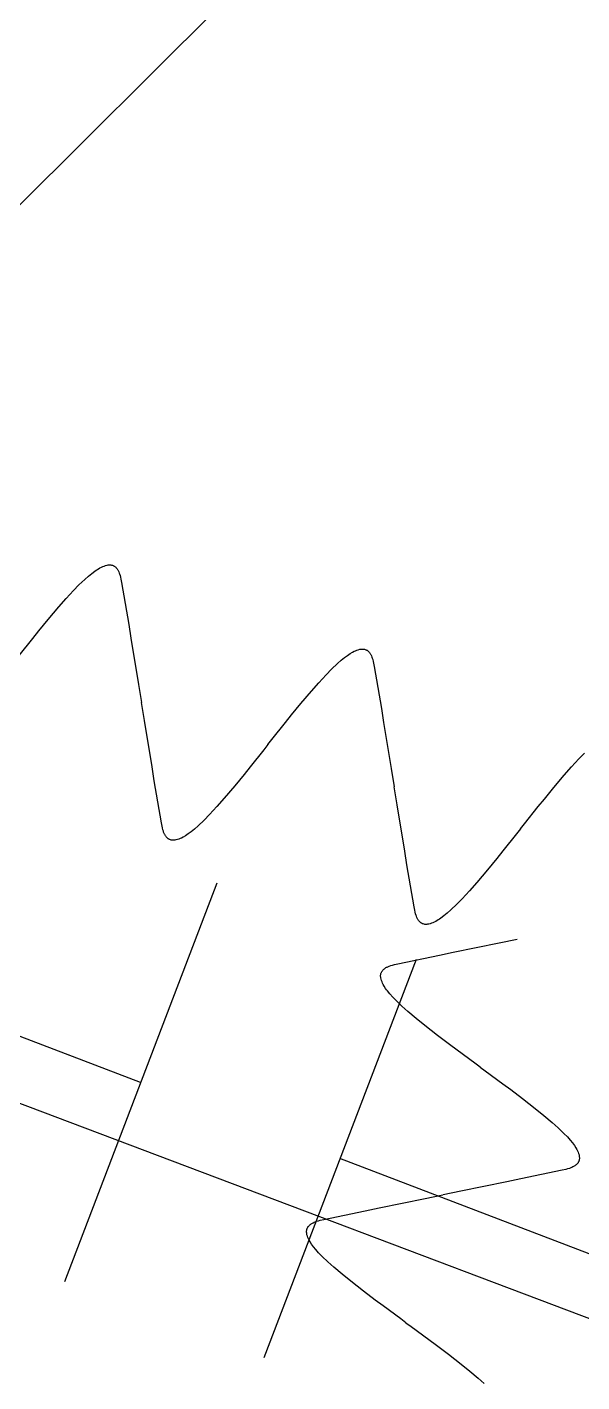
# Model space of a CAD drawing. Extents: x 10098 to 11902, y 8648 to 10202.
# Drawn here: x 11271.365 to 11272.664, y 9096.418 to 9099.593 of the extents above; entities that cross this region are included whole.
import ezdxf

# ---------------------------------------------------------------- set-up
doc = ezdxf.new("R2010")
doc.units = 0
doc.layers.add('49_Проекты', color=7, linetype='Continuous')

msp = doc.modelspace()

# ---------------------------------------------------------------- linework, layer by layer
at = {"layer": '49_Проекты', "color": 8, "linetype": 'Continuous', "lineweight": 30}
for p, q in [((11271.5264, 9098.3201), (11271.5295, 9098.3221)), ((11271.5295, 9098.3221), (11271.5352, 9098.3255)), ((11271.5352, 9098.3255), (11271.539, 9098.3274)), ((11271.539, 9098.3274), (11271.5419, 9098.3288)), ((11271.5419, 9098.3288), (11271.5451, 9098.3301)), ((11271.5451, 9098.3301), (11271.5482, 9098.3312)), ((11271.5482, 9098.3312), (11271.552, 9098.3321)), ((11271.552, 9098.3321), (11271.5545, 9098.3325)), ((11271.5545, 9098.3325), (11271.5561, 9098.3327)), ((11271.5561, 9098.3327), (11271.5577, 9098.3327)), ((11271.5577, 9098.3327), (11271.5594, 9098.3326)), ((11271.5594, 9098.3326), (11271.5607, 9098.3326)), ((11271.5607, 9098.3326), (11271.5628, 9098.3322)), ((11271.5628, 9098.3322), (11271.5646, 9098.3317)), ((11271.5646, 9098.3317), (11271.5664, 9098.3311)), ((11271.5664, 9098.3311), (11271.5671, 9098.3308)), ((11271.5671, 9098.3308), (11271.5682, 9098.3302)), ((11271.5682, 9098.3302), (11271.5691, 9098.3296)), ((11271.5691, 9098.3296), (11271.5701, 9098.329)), ((11271.5701, 9098.329), (11271.5711, 9098.3282)), ((11271.5711, 9098.3282), (11271.5723, 9098.3273)), ((11271.5723, 9098.3273), (11271.5735, 9098.3261)), ((11271.5735, 9098.3261), (11271.5749, 9098.3244)), ((11271.5749, 9098.3244), (11271.5758, 9098.3232)), ((11271.5758, 9098.3232), (11271.5765, 9098.3223)), ((11271.5765, 9098.3223), (11271.5773, 9098.321)), ((11271.5773, 9098.321), (11271.5782, 9098.3195)), ((11271.4862, 9098.2857), (11271.5, 9098.2987)), ((11271.5, 9098.2987), (11271.5087, 9098.3065)), ((11271.5087, 9098.3065), (11271.5164, 9098.3127)), ((11271.5164, 9098.3127), (11271.5234, 9098.3179)), ((11271.5234, 9098.3179), (11271.5264, 9098.3201)), ((11271.5782, 9098.3195), (11271.5789, 9098.3181)), ((11271.5789, 9098.3181), (11271.5795, 9098.3168)), ((11271.5795, 9098.3168), (11271.5807, 9098.3137)), ((11271.5807, 9098.3137), (11271.5815, 9098.3116)), ((11271.5815, 9098.3116), (11271.5825, 9098.3082)), ((11271.5825, 9098.3082), (11271.5837, 9098.3037)), ((11271.5837, 9098.3037), (11271.5845, 9098.2995)), ((11271.5845, 9098.2995), (11271.5859, 9098.2915)), ((11271.5859, 9098.2915), (11271.6028, 9098.1933)), ((11271.4561, 9098.2537), (11271.4732, 9098.2724)), ((11271.4732, 9098.2724), (11271.4862, 9098.2857)), ((11271.4143, 9098.205), (11271.4389, 9098.2341)), ((11271.4389, 9098.2341), (11271.4561, 9098.2537)), ((11271.3925, 9098.1783), (11271.4143, 9098.205)), ((11271.3781, 9098.1605), (11271.3925, 9098.1783)), ((11271.6028, 9098.1933), (11271.6079, 9098.1608)), ((11271.3462, 9098.1205), (11271.3781, 9098.1605)), ((11271.6079, 9098.1608), (11271.6258, 9098.0524)), ((11272.131, 9098.1302), (11272.1339, 9098.1316)), ((11272.1339, 9098.1316), (11272.1371, 9098.1329)), ((11272.1371, 9098.1329), (11272.1402, 9098.134)), ((11272.1402, 9098.134), (11272.144, 9098.1349)), ((11272.144, 9098.1349), (11272.1465, 9098.1353)), ((11272.1465, 9098.1353), (11272.1481, 9098.1355)), ((11272.1481, 9098.1355), (11272.1497, 9098.1355)), ((11272.1497, 9098.1355), (11272.1514, 9098.1354)), ((11272.1514, 9098.1354), (11272.1528, 9098.1354)), ((11272.1528, 9098.1354), (11272.1548, 9098.135)), ((11272.1548, 9098.135), (11272.1566, 9098.1346)), ((11272.1566, 9098.1346), (11272.1585, 9098.1339)), ((11272.1585, 9098.1339), (11272.1592, 9098.1336)), ((11272.1592, 9098.1336), (11272.1602, 9098.133)), ((11272.1602, 9098.133), (11272.1611, 9098.1325)), ((11272.1611, 9098.1325), (11272.1621, 9098.1318)), ((11272.1621, 9098.1318), (11272.1631, 9098.131)), ((11272.1631, 9098.131), (11272.1643, 9098.1301)), ((11272.0782, 9098.0885), (11272.092, 9098.1016)), ((11272.092, 9098.1016), (11272.1007, 9098.1093)), ((11272.1007, 9098.1093), (11272.1084, 9098.1155)), ((11272.1084, 9098.1155), (11272.1154, 9098.1207)), ((11272.1154, 9098.1207), (11272.1184, 9098.1229)), ((11272.1184, 9098.1229), (11272.1216, 9098.1249)), ((11272.1216, 9098.1249), (11272.1272, 9098.1283)), ((11272.1272, 9098.1283), (11272.131, 9098.1302)), ((11272.1643, 9098.1301), (11272.1655, 9098.1289)), ((11272.1655, 9098.1289), (11272.1669, 9098.1272)), ((11272.1669, 9098.1272), (11272.1678, 9098.1261)), ((11272.1678, 9098.1261), (11272.1685, 9098.1251)), ((11272.1685, 9098.1251), (11272.1693, 9098.1238)), ((11272.1693, 9098.1238), (11272.1702, 9098.1223)), ((11272.1702, 9098.1223), (11272.1709, 9098.1209)), ((11272.1709, 9098.1209), (11272.1715, 9098.1196)), ((11272.1715, 9098.1196), (11272.1727, 9098.1166)), ((11272.1727, 9098.1166), (11272.1735, 9098.1144)), ((11272.1735, 9098.1144), (11272.1746, 9098.111)), ((11272.1746, 9098.111), (11272.1757, 9098.1065)), ((11272.1757, 9098.1065), (11272.1765, 9098.1024)), ((11272.1765, 9098.1024), (11272.1779, 9098.0943)), ((11272.0481, 9098.0565), (11272.0653, 9098.0752)), ((11272.0653, 9098.0752), (11272.0782, 9098.0885)), ((11272.1779, 9098.0943), (11272.1948, 9097.9961)), ((11271.6258, 9098.0524), (11271.6327, 9098.01)), ((11272.0063, 9098.0078), (11272.031, 9098.0369)), ((11272.031, 9098.0369), (11272.0481, 9098.0565)), ((11271.6397, 9097.9676), (11271.6327, 9098.01)), ((11271.9845, 9097.9811), (11272.0063, 9098.0078)), ((11271.9702, 9097.9633), (11271.9845, 9097.9811)), ((11272.1948, 9097.9961), (11272.2, 9097.9636)), ((11271.6575, 9097.8592), (11271.6397, 9097.9676)), ((11271.9382, 9097.9233), (11271.9702, 9097.9633)), ((11272.2, 9097.9636), (11272.2178, 9097.8552)), ((11271.9287, 9097.9114), (11271.9192, 9097.8995)), ((11271.9287, 9097.9114), (11271.9382, 9097.9233)), ((11271.9192, 9097.8995), (11271.8873, 9097.8595)), ((11272.6402, 9097.8594), (11272.6573, 9097.878)), ((11272.6573, 9097.878), (11272.6703, 9097.8913)), ((11271.6627, 9097.8266), (11271.6575, 9097.8592)), ((11271.8873, 9097.8595), (11271.873, 9097.8417)), ((11272.2178, 9097.8552), (11272.2247, 9097.8128)), ((11272.623, 9097.8398), (11272.6402, 9097.8594)), ((11271.6795, 9097.7285), (11271.6627, 9097.8266)), ((11271.8511, 9097.815), (11271.8265, 9097.7858)), ((11271.873, 9097.8417), (11271.8511, 9097.815)), ((11272.5983, 9097.8106), (11272.623, 9097.8398)), ((11271.8265, 9097.7858), (11271.8093, 9097.7662)), ((11272.2317, 9097.7704), (11272.2248, 9097.8128)), ((11272.5622, 9097.7661), (11272.5765, 9097.7839)), ((11272.5765, 9097.7839), (11272.5983, 9097.8106)), ((11271.6307, 9097.1196), (11269.933, 9097.7685)), ((11271.8093, 9097.7662), (11271.7922, 9097.7475)), ((11272.2495, 9097.662), (11272.2317, 9097.7704)), ((11272.5302, 9097.7261), (11272.5622, 9097.7661)), ((11271.681, 9097.7204), (11271.6795, 9097.7285)), ((11271.6818, 9097.7162), (11271.681, 9097.7204)), ((11271.7654, 9097.7212), (11271.7567, 9097.7135)), ((11271.7792, 9097.7343), (11271.7654, 9097.7212)), ((11271.7922, 9097.7475), (11271.7792, 9097.7343)), ((11272.5208, 9097.7142), (11272.5302, 9097.7261)), ((11271.6829, 9097.7118), (11271.6818, 9097.7162)), ((11271.684, 9097.7084), (11271.6829, 9097.7118)), ((11271.6847, 9097.7062), (11271.684, 9097.7084)), ((11271.686, 9097.7032), (11271.6847, 9097.7062)), ((11271.6866, 9097.7019), (11271.686, 9097.7032)), ((11271.6873, 9097.7005), (11271.6866, 9097.7019)), ((11271.6882, 9097.6989), (11271.6873, 9097.7005)), ((11271.689, 9097.6977), (11271.6882, 9097.6989)), ((11271.6896, 9097.6967), (11271.689, 9097.6977)), ((11271.6906, 9097.6955), (11271.6896, 9097.6967)), ((11271.692, 9097.6939), (11271.6906, 9097.6955)), ((11271.6932, 9097.6927), (11271.692, 9097.6939)), ((11271.6943, 9097.6917), (11271.6932, 9097.6927)), ((11271.6953, 9097.691), (11271.6943, 9097.6917)), ((11271.6963, 9097.6903), (11271.6953, 9097.691)), ((11271.6972, 9097.6897), (11271.6963, 9097.6903)), ((11271.6983, 9097.6892), (11271.6972, 9097.6897)), ((11271.699, 9097.6889), (11271.6983, 9097.6892)), ((11271.7009, 9097.6882), (11271.699, 9097.6889)), ((11271.7026, 9097.6878), (11271.7009, 9097.6882)), ((11271.7047, 9097.6874), (11271.7026, 9097.6878)), ((11271.7061, 9097.6873), (11271.7047, 9097.6874)), ((11271.7078, 9097.6873), (11271.7061, 9097.6873)), ((11271.7094, 9097.6873), (11271.7078, 9097.6873)), ((11271.711, 9097.6875), (11271.7094, 9097.6873)), ((11271.7135, 9097.6879), (11271.711, 9097.6875)), ((11271.7172, 9097.6888), (11271.7135, 9097.6879)), ((11271.7204, 9097.6899), (11271.7172, 9097.6888)), ((11271.7236, 9097.6912), (11271.7204, 9097.6899)), ((11271.7265, 9097.6925), (11271.7236, 9097.6912)), ((11271.7302, 9097.6944), (11271.7265, 9097.6925)), ((11271.7359, 9097.6978), (11271.7302, 9097.6944)), ((11271.739, 9097.6999), (11271.7359, 9097.6978)), ((11271.7421, 9097.702), (11271.739, 9097.6999)), ((11271.7491, 9097.7072), (11271.7421, 9097.702)), ((11271.7567, 9097.7135), (11271.7491, 9097.7072)), ((11272.5113, 9097.7023), (11272.4793, 9097.6623)), ((11272.5208, 9097.7142), (11272.5113, 9097.7023)), ((11272.2547, 9097.6294), (11272.2495, 9097.662)), ((11272.4793, 9097.6623), (11272.465, 9097.6445)), ((11272.2716, 9097.5313), (11272.2547, 9097.6294)), ((11272.465, 9097.6445), (11272.4432, 9097.6178)), ((11272.4432, 9097.6178), (11272.4185, 9097.5886)), ((11271.8092, 9097.5866), (11271.4522, 9096.6525)), ((11272.4013, 9097.569), (11272.3842, 9097.5503)), ((11272.4185, 9097.5886), (11272.4013, 9097.569)), ((11272.273, 9097.5232), (11272.2716, 9097.5313)), ((11272.3712, 9097.5371), (11272.3574, 9097.524)), ((11272.3842, 9097.5503), (11272.3712, 9097.5371)), ((11272.2738, 9097.5191), (11272.273, 9097.5232)), ((11272.2749, 9097.5146), (11272.2738, 9097.5191)), ((11272.276, 9097.5112), (11272.2749, 9097.5146)), ((11272.2767, 9097.509), (11272.276, 9097.5112)), ((11272.278, 9097.506), (11272.2767, 9097.509)), ((11272.2786, 9097.5047), (11272.278, 9097.506)), ((11272.2793, 9097.5033), (11272.2786, 9097.5047)), ((11272.2802, 9097.5018), (11272.2793, 9097.5033)), ((11272.281, 9097.5005), (11272.2802, 9097.5018)), ((11272.2817, 9097.4995), (11272.281, 9097.5005)), ((11272.2826, 9097.4983), (11272.2817, 9097.4995)), ((11272.284, 9097.4967), (11272.2826, 9097.4983)), ((11272.2852, 9097.4955), (11272.284, 9097.4967)), ((11272.2864, 9097.4945), (11272.2852, 9097.4955)), ((11272.3185, 9097.4953), (11272.3156, 9097.494)), ((11272.3222, 9097.4972), (11272.3185, 9097.4953)), ((11272.3279, 9097.5006), (11272.3222, 9097.4972)), ((11272.3311, 9097.5027), (11272.3279, 9097.5006)), ((11272.3341, 9097.5048), (11272.3311, 9097.5027)), ((11272.3411, 9097.51), (11272.3341, 9097.5048)), ((11272.3487, 9097.5163), (11272.3411, 9097.51)), ((11272.3574, 9097.524), (11272.3487, 9097.5163)), ((11272.2874, 9097.4938), (11272.2864, 9097.4945)), ((11272.2883, 9097.4931), (11272.2874, 9097.4938)), ((11272.2892, 9097.4926), (11272.2883, 9097.4931)), ((11272.2903, 9097.492), (11272.2892, 9097.4926)), ((11272.291, 9097.4917), (11272.2903, 9097.492)), ((11272.2929, 9097.491), (11272.291, 9097.4917)), ((11272.2947, 9097.4906), (11272.2929, 9097.491)), ((11272.2967, 9097.4902), (11272.2947, 9097.4906)), ((11272.2981, 9097.4901), (11272.2967, 9097.4902)), ((11272.2998, 9097.4901), (11272.2981, 9097.4901)), ((11272.3014, 9097.4901), (11272.2998, 9097.4901)), ((11272.303, 9097.4903), (11272.3014, 9097.4901)), ((11272.3055, 9097.4907), (11272.303, 9097.4903)), ((11272.3093, 9097.4916), (11272.3055, 9097.4907)), ((11272.3124, 9097.4927), (11272.3093, 9097.4916)), ((11272.3156, 9097.494), (11272.3124, 9097.4927)), ((11272.3628, 9097.4248), (11272.4704, 9097.4469)), ((11272.4704, 9097.4469), (11272.5125, 9097.4555)), ((11272.2763, 9097.4081), (11271.9192, 9096.474)), ((11272.2331, 9097.3975), (11272.3305, 9097.4183)), ((11272.3305, 9097.4183), (11272.3628, 9097.4248)), ((11272.193, 9097.3708), (11272.1933, 9097.3728)), ((11272.193, 9097.3694), (11272.193, 9097.3708)), ((11272.193, 9097.3677), (11272.193, 9097.3694)), ((11272.1933, 9097.3728), (11272.1937, 9097.3746)), ((11272.1937, 9097.3746), (11272.1943, 9097.3765)), ((11272.1943, 9097.3765), (11272.1946, 9097.3772)), ((11272.1946, 9097.3772), (11272.1951, 9097.3783)), ((11272.1951, 9097.3783), (11272.1956, 9097.3793)), ((11272.1956, 9097.3793), (11272.1962, 9097.3803)), ((11272.1962, 9097.3803), (11272.197, 9097.3813)), ((11272.197, 9097.3813), (11272.1979, 9097.3825)), ((11272.1979, 9097.3825), (11272.199, 9097.3838)), ((11272.199, 9097.3838), (11272.2006, 9097.3852)), ((11272.2006, 9097.3852), (11272.2018, 9097.3862)), ((11272.2018, 9097.3862), (11272.2027, 9097.3869)), ((11272.2027, 9097.3869), (11272.2039, 9097.3878)), ((11272.2039, 9097.3878), (11272.2054, 9097.3887)), ((11272.2054, 9097.3887), (11272.2068, 9097.3895)), ((11272.2068, 9097.3895), (11272.208, 9097.3901)), ((11272.208, 9097.3901), (11272.211, 9097.3915)), ((11272.211, 9097.3915), (11272.2132, 9097.3923)), ((11272.2132, 9097.3923), (11272.2165, 9097.3935)), ((11272.2165, 9097.3935), (11272.221, 9097.3948)), ((11272.221, 9097.3948), (11272.2251, 9097.3958)), ((11272.2251, 9097.3958), (11272.2331, 9097.3975)), ((11272.1931, 9097.3661), (11272.193, 9097.3677)), ((11272.1934, 9097.3645), (11272.1931, 9097.3661)), ((11272.1939, 9097.362), (11272.1934, 9097.3645)), ((11272.1949, 9097.3583), (11272.1939, 9097.362)), ((11272.1962, 9097.3552), (11272.1949, 9097.3583)), ((11272.1975, 9097.3521), (11272.1962, 9097.3552)), ((11272.199, 9097.3492), (11272.1975, 9097.3521)), ((11272.2011, 9097.3456), (11272.199, 9097.3492)), ((11272.2047, 9097.34), (11272.2011, 9097.3456)), ((11272.2069, 9097.337), (11272.2047, 9097.34)), ((11272.2091, 9097.334), (11272.2069, 9097.337)), ((11272.2146, 9097.3272), (11272.2091, 9097.334)), ((11272.2212, 9097.3198), (11272.2146, 9097.3272)), ((11272.2293, 9097.3114), (11272.2212, 9097.3198)), ((11272.2428, 9097.2982), (11272.2293, 9097.3114)), ((11272.2566, 9097.2857), (11272.2428, 9097.2982)), ((11272.276, 9097.2694), (11272.2566, 9097.2857)), ((11272.2962, 9097.253), (11272.276, 9097.2694)), ((11272.3264, 9097.2295), (11272.2962, 9097.253)), ((11272.3539, 9097.2088), (11272.3264, 9097.2295)), ((11272.3722, 9097.1952), (11272.3539, 9097.2088)), ((11272.4135, 9097.1648), (11272.3722, 9097.1952)), ((11272.4258, 9097.1558), (11272.4135, 9097.1648)), ((11272.4258, 9097.1558), (11272.4381, 9097.1468)), ((11272.4381, 9097.1468), (11272.4793, 9097.1165)), ((11271.1866, 9097.1313), (11274.7073, 9095.8008)), ((11272.4793, 9097.1165), (11272.4977, 9097.1029)), ((11272.4977, 9097.1029), (11272.5252, 9097.0821)), ((11272.5252, 9097.0821), (11272.5553, 9097.0587)), ((11272.5553, 9097.0587), (11272.5756, 9097.0423)), ((11272.5756, 9097.0423), (11272.5949, 9097.0259)), ((11272.5949, 9097.0259), (11272.6087, 9097.0135)), ((11272.6087, 9097.0135), (11272.6223, 9097.0002)), ((11272.6223, 9097.0002), (11272.6304, 9096.9918)), ((11272.6304, 9096.9918), (11272.6369, 9096.9845)), ((11272.6369, 9096.9845), (11272.6424, 9096.9777)), ((11272.6424, 9096.9777), (11272.6447, 9096.9747)), ((11272.6447, 9096.9747), (11272.6468, 9096.9717)), ((11272.6468, 9096.9717), (11272.6505, 9096.9661)), ((11272.6505, 9096.9661), (11272.6525, 9096.9625)), ((11272.6525, 9096.9625), (11272.654, 9096.9596)), ((11272.654, 9096.9596), (11272.6554, 9096.9565)), ((11272.6554, 9096.9565), (11272.6566, 9096.9534)), ((11275.493, 9095.6431), (11272.0977, 9096.9411)), ((11272.6476, 9096.9239), (11272.6461, 9096.923)), ((11272.6489, 9096.9248), (11272.6476, 9096.9239)), ((11272.6498, 9096.9255), (11272.6489, 9096.9248)), ((11272.651, 9096.9265), (11272.6498, 9096.9255)), ((11272.6525, 9096.9279), (11272.651, 9096.9265)), ((11272.6537, 9096.9292), (11272.6525, 9096.9279)), ((11272.6546, 9096.9304), (11272.6537, 9096.9292)), ((11272.6553, 9096.9314), (11272.6546, 9096.9304)), ((11272.6559, 9096.9324), (11272.6553, 9096.9314)), ((11272.6565, 9096.9333), (11272.6559, 9096.9324)), ((11272.657, 9096.9344), (11272.6565, 9096.9333)), ((11272.6566, 9096.9534), (11272.6577, 9096.9496)), ((11272.6572, 9096.9352), (11272.657, 9096.9344)), ((11272.6578, 9096.9371), (11272.6572, 9096.9352)), ((11272.6577, 9096.9496), (11272.6582, 9096.9472)), ((11272.6582, 9096.9388), (11272.6578, 9096.9371)), ((11272.6582, 9096.9472), (11272.6584, 9096.9456)), ((11272.6585, 9096.9409), (11272.6582, 9096.9388)), ((11272.6584, 9096.9456), (11272.6585, 9096.944)), ((11272.6585, 9096.944), (11272.6585, 9096.9423)), ((11272.6585, 9096.9423), (11272.6585, 9096.9409)), ((11272.5211, 9096.8934), (11272.4887, 9096.8869)), ((11272.6184, 9096.9141), (11272.5211, 9096.8934)), ((11272.6265, 9096.9159), (11272.6184, 9096.9141)), ((11272.6306, 9096.9169), (11272.6265, 9096.9159)), ((11272.635, 9096.9182), (11272.6306, 9096.9169)), ((11272.6384, 9096.9194), (11272.635, 9096.9182)), ((11272.6405, 9096.9202), (11272.6384, 9096.9194)), ((11272.6435, 9096.9216), (11272.6405, 9096.9202)), ((11272.6448, 9096.9222), (11272.6435, 9096.9216)), ((11272.6461, 9096.923), (11272.6448, 9096.9222)), ((11272.3811, 9096.8648), (11272.3391, 9096.8562)), ((11272.4887, 9096.8869), (11272.3811, 9096.8648)), ((11272.1894, 9096.8254), (11272.2969, 9096.8475)), ((11272.2969, 9096.8475), (11272.339, 9096.8561)), ((11272.0516, 9096.7964), (11272.0596, 9096.7981)), ((11272.0596, 9096.7981), (11272.157, 9096.8189)), ((11272.157, 9096.8189), (11272.1894, 9096.8254)), ((11272.0196, 9096.7714), (11272.0199, 9096.7734)), ((11272.0196, 9096.77), (11272.0196, 9096.7714)), ((11272.0196, 9096.7683), (11272.0196, 9096.77)), ((11272.0197, 9096.7667), (11272.0196, 9096.7683)), ((11272.0199, 9096.7651), (11272.0197, 9096.7667)), ((11272.0199, 9096.7734), (11272.0202, 9096.7752)), ((11272.0204, 9096.7626), (11272.0199, 9096.7651)), ((11272.0202, 9096.7752), (11272.0209, 9096.7771)), ((11272.0209, 9096.7771), (11272.0211, 9096.7778)), ((11272.0211, 9096.7778), (11272.0216, 9096.7789)), ((11272.0216, 9096.7789), (11272.0222, 9096.7799)), ((11272.0222, 9096.7799), (11272.0228, 9096.7809)), ((11272.0228, 9096.7809), (11272.0235, 9096.7819)), ((11272.0235, 9096.7819), (11272.0244, 9096.7831)), ((11272.0244, 9096.7831), (11272.0256, 9096.7843)), ((11272.0256, 9096.7843), (11272.0271, 9096.7858)), ((11272.0271, 9096.7858), (11272.0283, 9096.7868)), ((11272.0283, 9096.7868), (11272.0292, 9096.7875)), ((11272.0292, 9096.7875), (11272.0305, 9096.7884)), ((11272.0305, 9096.7884), (11272.032, 9096.7893)), ((11272.032, 9096.7893), (11272.0333, 9096.79)), ((11272.0333, 9096.79), (11272.0346, 9096.7907)), ((11272.0346, 9096.7907), (11272.0376, 9096.7921)), ((11272.0376, 9096.7921), (11272.0397, 9096.7929)), ((11272.0397, 9096.7929), (11272.0431, 9096.7941)), ((11272.0431, 9096.7941), (11272.0475, 9096.7954)), ((11272.0475, 9096.7954), (11272.0516, 9096.7964)), ((11272.0215, 9096.7589), (11272.0204, 9096.7626)), ((11272.0227, 9096.7558), (11272.0215, 9096.7589)), ((11272.0241, 9096.7527), (11272.0227, 9096.7558)), ((11272.0256, 9096.7498), (11272.0241, 9096.7527)), ((11272.0276, 9096.7462), (11272.0256, 9096.7498)), ((11272.0313, 9096.7406), (11272.0276, 9096.7462)), ((11272.0334, 9096.7375), (11272.0313, 9096.7406)), ((11272.0357, 9096.7346), (11272.0334, 9096.7375)), ((11272.0412, 9096.7278), (11272.0357, 9096.7346)), ((11272.0477, 9096.7204), (11272.0412, 9096.7278)), ((11272.0558, 9096.712), (11272.0477, 9096.7204)), ((11272.0694, 9096.6988), (11272.0558, 9096.712)), ((11272.0832, 9096.6863), (11272.0694, 9096.6988)), ((11272.1025, 9096.67), (11272.0832, 9096.6863)), ((11272.1228, 9096.6536), (11272.1025, 9096.67)), ((11272.1529, 9096.6301), (11272.1228, 9096.6536)), ((11272.1804, 9096.6094), (11272.1529, 9096.6301)), ((11272.1988, 9096.5958), (11272.1804, 9096.6094)), ((11272.24, 9096.5654), (11272.1988, 9096.5958)), ((11272.2523, 9096.5564), (11272.24, 9096.5654)), ((11272.2523, 9096.5564), (11272.2646, 9096.5474)), ((11272.2646, 9096.5474), (11272.3059, 9096.5171)), ((11272.3059, 9096.5171), (11272.3242, 9096.5035)), ((11272.3242, 9096.5035), (11272.3517, 9096.4827)), ((11272.3517, 9096.4827), (11272.3819, 9096.4593)), ((11272.3819, 9096.4593), (11272.4021, 9096.4429)), ((11272.4021, 9096.4429), (11272.4215, 9096.4265)), ((11272.4215, 9096.4265), (11272.4353, 9096.4141))]:
    msp.add_line(p, q, dxfattribs=at)
at = {"layer": '49_Проекты', "color": 8, "linetype": 'Continuous', "lineweight": 15}
msp.add_lwpolyline([(11269.933, 9097.7685), (11278.5452, 9106.344), (11281.6281, 9113.5859)], dxfattribs=at)

doc.saveas('drawing.dxf')
